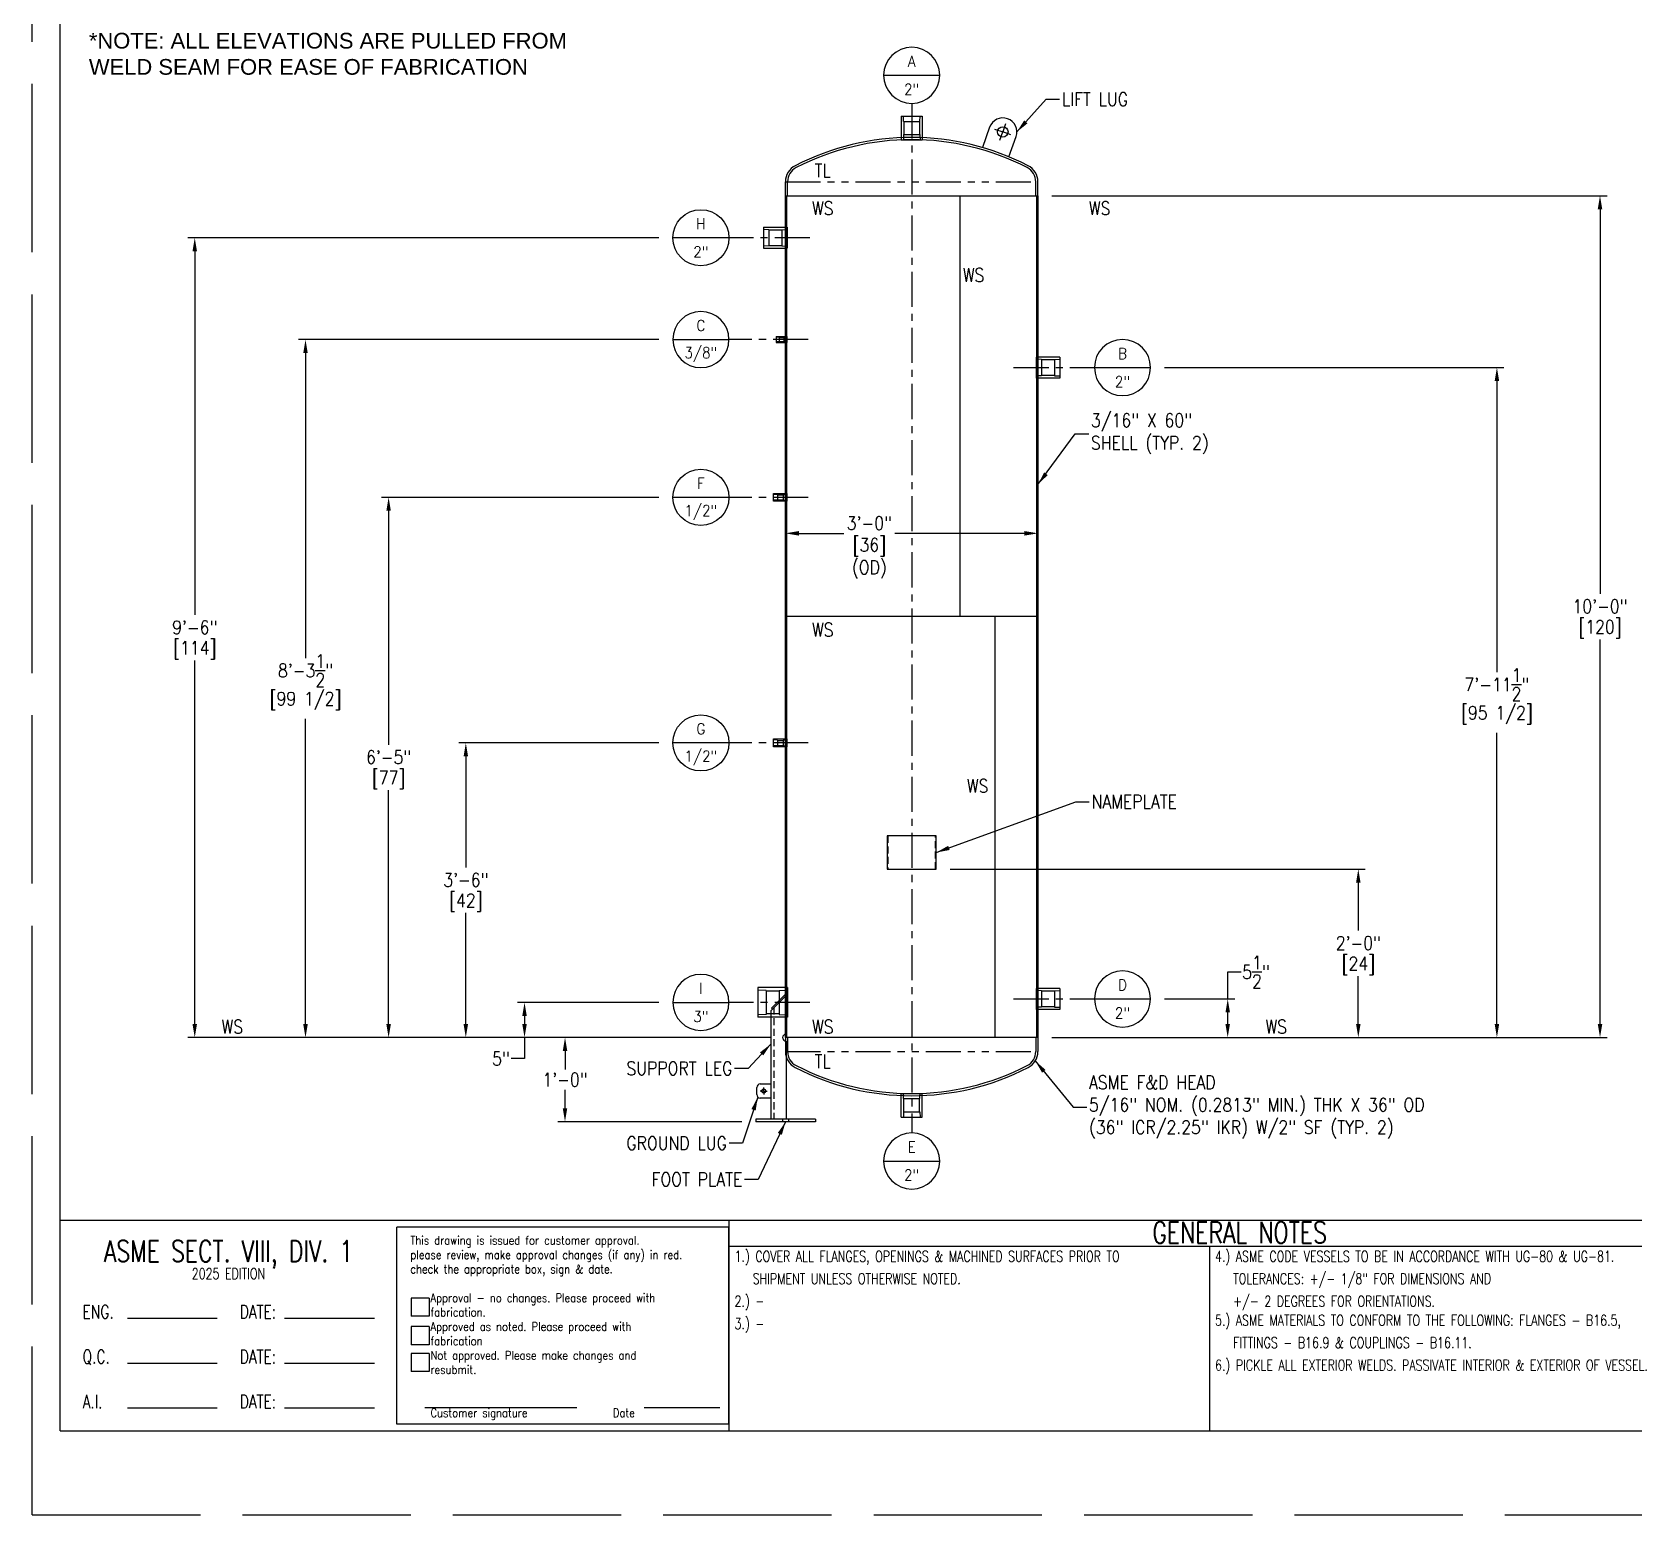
# Model space of a CAD drawing. Extents: x -69 to 372, y 12 to 357.
# Drawn here: x -12 to 216.4, y 12 to 223.4 of the extents above; entities that cross this region are included whole.
import ezdxf
from ezdxf.enums import TextEntityAlignment as Align

# ---------------------------------------------------------------- set-up
doc = ezdxf.new("R2010")
doc.units = 0
doc.header["$LTSCALE"] = 4
doc.header["$MEASUREMENT"] = 0
doc.header["$PDMODE"] = 33
doc.header["$PDSIZE"] = -0.5
for name, pattern in [('AM_ISO02W050', [7.5, 6, -1.5]), ('CENTER', [2, 1.25, -0.25, 0.25, -0.25]), ('HIDDEN', [0.375, 0.25, -0.125]), ('PHANTOM', [2.5, 1.25, -0.25, 0.25, -0.25, 0.25, -0.25])]:
    doc.linetypes.add(name, pattern=pattern)
doc.layers.get('0').update_dxf_attribs({"linetype": 'CONTINUOUS'})
doc.layers.get('Defpoints').update_dxf_attribs({"linetype": 'CONTINUOUS'})
for name, color, linetype in [('1-2-THRDCPLG', 14, 'CONTINUOUS'), ('2-THRDCPLG', 14, 'CONTINUOUS'), ('3-8-THRDCPLG', 14, 'CONTINUOUS'), ('3-THRDCPLG', 14, 'CONTINUOUS'), ('3X3X14', 15, 'CONTINUOUS'), ('ASME CHECK', 6, 'CONTINUOUS'), ('CENTER', 6, 'CENTER'), ('DIM', 1, 'CONTINUOUS'), ('EXTERNALS', 3, 'CONTINUOUS'), ('NAMEPLATE', 1, 'CONTINUOUS'), ('PHANTOM', 6, 'PHANTOM'), ('SHELL', 40, 'CONTINUOUS'), ('TEXT', 4, 'CONTINUOUS')]:
    doc.layers.add(name, color=color, linetype=linetype)
doc.styles.add('ROMANS', font='ROMANS.shx', dxfattribs={"width": 0.85, "height": 1.92})
doc.styles.get("Standard").update_dxf_attribs({"font": 'sanss___.ttf'})
doc.dimstyles.get("Standard").update_dxf_attribs({"dimtxt": 0.18, "dimasz": 0.18, "dimexe": 0.18, "dimexo": 0.0625, "dimgap": 0.09, "dimtad": 0, "dimtih": 1, "dimtoh": 1, "dimdec": 4, "dimzin": 0, "dimdsep": 46, "dimtxsty": 'Standard', "dimcen": 0.09, "dimadec": 0, "dimazin": 0, "dimtfac": 1, "dimtdec": 4, "dimtofl": 0, "dimtmove": 0, "dimatfit": 3, "dimfxl": 1, "dimtolj": 1, "dimtzin": 0, "dimarcsym": 0})

# ---------------------------------------------------------------- blocks, each defined once
blk = doc.blocks.new('A$C54684A94')
for p, q in [((0, 0), (0, 1.756)), ((2.96, 1.756), (0, 1.756)), ((2.96, 0), (2.96, 1.756)), ((0.128, 1.123), (0.128, 0.961)), ((0.29, 1.123), (0.128, 1.123)), ((0.29, 1.123), (0.29, 0.961)), ((0.29, 0.961), (0.128, 0.961)), ((0.29, 0.87), (0.128, 0.87)), ((0.128, 0.87), (0.128, 0.708)), ((0.29, 0.87), (0.29, 0.708)), ((0.29, 0.708), (0.128, 0.708)), ((0.128, 0.631), (0.128, 0.469)), ((0.29, 0.631), (0.128, 0.631)), ((0.29, 0.631), (0.29, 0.469)), ((0.29, 0.469), (0.128, 0.469)), ((1.605, 0.144), (0.25, 0.144)), ((2.88, 0.144), (2.203, 0.144)), ((2.96, 0), (0, 0))]:
    blk.add_line(p, q)
at = {"insert": (0.121, 1.676), "char_height": 0.0768, "width": 2.98591, "attachment_point": 1, "style": 'ROMANS'}
blk.add_mtext('This drawing is issued for customer approval.\\Pplease review, make approval changes (if any) in red.\\Pcheck the appropriate box, sign & date.\\P\\P    Approval - no changes. Please proceed with           \\P    fabrication.\\P    Approved as noted. P{\\Fromans.shx|c1;lease proceed with} \\P    fabrication\\P    Not approved. Please make changes and\\P    resubmit.\\P\\P\\P    Customer signature                 Date', dxfattribs=at)
blk = doc.blocks.new('A$C96bdfd64')
at = {"layer": '2-THRDCPLG'}
for p, q in [((-1.5, 3.38), (1.5, 3.38)), ((-1.5, 3.38), (-1.5, 0)), ((-1.16, 2.62), (-1.19, 3.38)), ((-1.16, 2.62), (1.16, 2.62)), ((-1.12, 2.62), (-1.12, 0.76)), ((1.12, 2.62), (1.12, 0.76)), ((1.16, 2.62), (1.19, 3.38)), ((1.5, 3.38), (1.5, 0)), ((-1.5, 0), (1.5, 0)), ((-1.16, 0.76), (-1.19, 0)), ((-1.16, 0.76), (1.16, 0.76)), ((1.16, 0.76), (1.19, 0))]:
    blk.add_line(p, q, dxfattribs=at)
blk = doc.blocks.new('A$Cd45d418a')
at = {"layer": 'EXTERNALS'}
blk.add_blockref('A$C96bdfd64', (0, -0.25), dxfattribs=at)
blk = doc.blocks.new('A$C43c1fe9b')
at = {"layer": '3-8-THRDCPLG'}
for p, q in [((1.5, 0.44), (0, 0.44)), ((0, 0.44), (0, -0.44)), ((0.41, 0.32), (0, 0.34)), ((0.41, 0.32), (0.41, -0.32)), ((1.09, 0.29), (0.41, 0.29)), ((1.09, 0.32), (1.5, 0.34)), ((1.09, 0.32), (1.09, -0.32)), ((1.5, 0.44), (1.5, -0.44)), ((0.41, -0.32), (0, -0.34)), ((1.5, -0.44), (0, -0.44)), ((1.09, -0.29), (0.41, -0.29)), ((1.09, -0.32), (1.5, -0.34))]:
    blk.add_line(p, q, dxfattribs=at)
blk = doc.blocks.new('A$C4a4402dd')
at = {"layer": 'EXTERNALS'}
blk.add_blockref('A$C43c1fe9b', (-0.19, 0), dxfattribs=at)
blk = doc.blocks.new('Nozzle Callout')
blk.add_line((0.25, 0), (-0.25, 0))
blk.add_circle((0, 0), 0.25)
at = {"style": 'ROMANS', "width": 0.9}
for tag, p in [('NZ-ID', (0, 0.125)), ('NZ-SZ', (0, -0.125))]:
    blk.add_attdef(tag, text='', height=0.0975, dxfattribs=at).set_placement(p, align=Align.MIDDLE)
blk = doc.blocks.new('A$C59e5502c')
at = {"layer": '1-2-THRDCPLG'}
for p, q in [((-1.88, 0.56), (0, 0.56)), ((-1.88, -0.56), (-1.88, 0.56)), ((-1.34, 0.4), (-1.88, 0.42)), ((-1.34, 0.4), (-1.34, -0.4)), ((-1.34, 0.35), (-0.53, 0.35)), ((-0.53, 0.4), (0, 0.42)), ((-0.53, 0.4), (-0.53, -0.4)), ((0, 0.56), (0, -0.56)), ((-1.34, -0.4), (-1.88, -0.42)), ((0, -0.56), (-1.88, -0.56)), ((-1.34, -0.35), (-0.53, -0.35)), ((-0.53, -0.4), (0, -0.42))]:
    blk.add_line(p, q, dxfattribs=at)
blk = doc.blocks.new('A$C5536c98b')
at = {"layer": 'EXTERNALS', "rotation": 315}
blk.add_blockref('A$C59e5502c', (0.14, -0.14), dxfattribs=at)
blk = doc.blocks.new('A$C0314d309')
at = {"layer": '3-THRDCPLG'}
for p, q in [((-2.12, 0), (2.12, 0)), ((-2.12, 0), (-2.12, -4.25)), ((-1.71, -1.2), (-1.75, 0)), ((1.71, -1.2), (1.75, 0)), ((2.12, 0), (2.12, -4.25)), ((-1.71, -1.2), (1.71, -1.2)), ((-1.62, -1.2), (-1.62, -3.05)), ((1.62, -1.2), (1.62, -3.05)), ((-2.12, -4.25), (2.12, -4.25)), ((-1.71, -3.05), (-1.75, -4.25)), ((-1.71, -3.05), (1.71, -3.05)), ((1.71, -3.05), (1.75, -4.25))]:
    blk.add_line(p, q, dxfattribs=at)
blk = doc.blocks.new('A$Cf55a7247')
at = {"layer": 'EXTERNALS'}
blk.add_blockref('A$C0314d309', (0, 0.31), dxfattribs=at)
blk = doc.blocks.new('*D99')
at = {"layer": 'Defpoints', "color": 0, "transparency": 16777216}
for p in [(131.42, 200.06), (131.42, 80.06), (211.56, 80.06)]:
    blk.add_point(p, dxfattribs=at)
at = {"layer": 'DIM', "color": 0, "lineweight": -2, "transparency": 16777216}
for p, q in [((133.42, 200.06), (212.56, 200.06)), ((211.56, 198.14), (211.56, 143.3)), ((211.56, 81.98), (211.56, 136.81)), ((133.42, 80.06), (212.56, 80.06))]:
    blk.add_line(p, q, dxfattribs=at)
at = {"layer": 'DIM', "color": 0, "transparency": 16777216}
for points in [[(211.24, 198.14), (211.88, 198.14), (211.56, 200.06)], [(211.24, 81.98), (211.88, 81.98), (211.56, 80.06)]]:
    blk.add_solid(points, dxfattribs=at)
at = {"layer": 'DIM', "color": 0, "transparency": 16777216, "char_height": 1.92, "attachment_point": 5, "style": 'ROMANS'}
for s, insert in [('\\A1;10\'-0"', (211.56, 141.52)), ('\\A1;[120]', (211.56, 138.28))]:
    blk.add_mtext(s, dxfattribs=dict(at, insert=insert))
blk = doc.blocks.new('*D100')
at = {"layer": 'Defpoints', "color": 0, "transparency": 16777216}
for p in [(147.48, 85.56), (131.42, 80.06), (158.48, 80.06)]:
    blk.add_point(p, dxfattribs=at)
at = {"layer": 'DIM', "color": 0, "lineweight": -2, "transparency": 16777216}
for p, q in [((158.48, 85.56), (158.48, 89.4)), ((158.48, 89.4), (160.4, 89.4)), ((149.48, 85.56), (159.48, 85.56)), ((158.48, 81.98), (158.48, 83.64)), ((133.42, 80.06), (159.48, 80.06))]:
    blk.add_line(p, q, dxfattribs=at)
at = {"layer": 'DIM', "color": 0, "transparency": 16777216}
for points in [[(158.16, 83.64), (158.8, 83.64), (158.48, 85.56)], [(158.16, 81.98), (158.8, 81.98), (158.48, 80.06)]]:
    blk.add_solid(points, dxfattribs=at)
at = {"layer": 'DIM', "color": 0, "transparency": 16777216, "insert": (162.5, 89.4), "char_height": 1.92, "attachment_point": 5, "style": 'ROMANS'}
blk.add_mtext('\\A1;5{\\H1x;\\S1/2;}"', dxfattribs=at)
blk = doc.blocks.new('*D101')
at = {"layer": 'Defpoints', "color": 0, "transparency": 16777216}
for p in [(147.48, 175.56), (131.42, 80.06), (196.86, 80.06)]:
    blk.add_point(p, dxfattribs=at)
at = {"layer": 'DIM', "color": 0, "lineweight": -2, "transparency": 16777216}
for p, q in [((149.48, 175.56), (197.86, 175.56)), ((196.86, 173.64), (196.86, 132.15)), ((196.86, 81.98), (196.86, 123.47)), ((133.42, 80.06), (197.86, 80.06))]:
    blk.add_line(p, q, dxfattribs=at)
at = {"layer": 'DIM', "color": 0, "transparency": 16777216}
for points in [[(196.54, 173.64), (197.18, 173.64), (196.86, 175.56)], [(196.54, 81.98), (197.18, 81.98), (196.86, 80.06)]]:
    blk.add_solid(points, dxfattribs=at)
at = {"layer": 'DIM', "color": 0, "transparency": 16777216, "char_height": 1.92, "attachment_point": 5, "style": 'ROMANS'}
for s, insert in [('\\A1;7\'-11{\\H1x;\\S1/2;}"', (196.86, 130.37)), ('\\A1;[95 1/2]', (196.86, 126.03))]:
    blk.add_mtext(s, dxfattribs=dict(at, insert=insert))
blk = doc.blocks.new('*D102')
at = {"layer": 'Defpoints', "color": 0, "transparency": 16777216}
for p in [(63.99, 80.06), (95.42, 80.06), (91.21, 68.06)]:
    blk.add_point(p, dxfattribs=at)
at = {"layer": 'DIM', "color": 0, "lineweight": -2, "transparency": 16777216}
for p, q in [((93.42, 80.06), (62.99, 80.06)), ((63.99, 78.14), (63.99, 75.52)), ((63.99, 69.98), (63.99, 72.6)), ((89.21, 68.06), (62.99, 68.06))]:
    blk.add_line(p, q, dxfattribs=at)
at = {"layer": 'DIM', "color": 0, "transparency": 16777216}
for points in [[(63.67, 78.14), (64.31, 78.14), (63.99, 80.06)], [(63.67, 69.98), (64.31, 69.98), (63.99, 68.06)]]:
    blk.add_solid(points, dxfattribs=at)
at = {"layer": 'DIM', "color": 0, "transparency": 16777216, "insert": (63.99, 74.06), "char_height": 1.92, "attachment_point": 5, "style": 'ROMANS'}
blk.add_mtext('\\A1;1\'-0"', dxfattribs=at)
blk = doc.blocks.new('*D103')
at = {"layer": 'Defpoints', "color": 0, "transparency": 16777216}
for p in [(58.22, 85.06), (79.36, 85.06), (95.42, 80.06)]:
    blk.add_point(p, dxfattribs=at)
at = {"layer": 'DIM', "color": 0, "lineweight": -2, "transparency": 16777216}
for p, q in [((77.36, 85.06), (57.22, 85.06)), ((58.22, 83.14), (58.22, 81.98)), ((93.42, 80.06), (57.22, 80.06)), ((58.22, 80.06), (58.22, 77.05)), ((58.22, 77.05), (56.3, 77.05))]:
    blk.add_line(p, q, dxfattribs=at)
at = {"layer": 'DIM', "color": 0, "transparency": 16777216}
for points in [[(57.9, 83.14), (58.54, 83.14), (58.22, 85.06)], [(57.9, 81.98), (58.54, 81.98), (58.22, 80.06)]]:
    blk.add_solid(points, dxfattribs=at)
at = {"layer": 'DIM', "color": 0, "transparency": 16777216, "insert": (54.86, 77.05), "char_height": 1.92, "attachment_point": 5, "style": 'ROMANS'}
blk.add_mtext('\\A1;5"', dxfattribs=at)
blk = doc.blocks.new('*D104')
at = {"layer": 'Defpoints', "color": 0, "transparency": 16777216}
for p in [(49.85, 122.06), (79.36, 122.06), (95.42, 80.06)]:
    blk.add_point(p, dxfattribs=at)
at = {"layer": 'DIM', "color": 0, "lineweight": -2, "transparency": 16777216}
for p, q in [((77.36, 122.06), (48.85, 122.06)), ((49.85, 120.14), (49.85, 104.3)), ((49.85, 81.98), (49.85, 97.81)), ((93.42, 80.06), (48.85, 80.06))]:
    blk.add_line(p, q, dxfattribs=at)
at = {"layer": 'DIM', "color": 0, "transparency": 16777216}
for points in [[(49.53, 120.14), (50.17, 120.14), (49.85, 122.06)], [(49.53, 81.98), (50.17, 81.98), (49.85, 80.06)]]:
    blk.add_solid(points, dxfattribs=at)
at = {"layer": 'DIM', "color": 0, "transparency": 16777216, "char_height": 1.92, "attachment_point": 5, "style": 'ROMANS'}
for s, insert in [('\\A1;3\'-6"', (49.85, 102.52)), ('\\A1;[42]', (49.85, 99.28))]:
    blk.add_mtext(s, dxfattribs=dict(at, insert=insert))
blk = doc.blocks.new('*D105')
at = {"layer": 'Defpoints', "color": 0, "transparency": 16777216}
for p in [(79.36, 157.06), (38.84, 80.06), (95.42, 80.06)]:
    blk.add_point(p, dxfattribs=at)
at = {"layer": 'DIM', "color": 0, "lineweight": -2, "transparency": 16777216}
for p, q in [((77.36, 157.06), (37.84, 157.06)), ((38.84, 155.14), (38.84, 121.8)), ((38.84, 81.98), (38.84, 115.31)), ((93.42, 80.06), (37.84, 80.06))]:
    blk.add_line(p, q, dxfattribs=at)
at = {"layer": 'DIM', "color": 0, "transparency": 16777216}
for points in [[(38.52, 155.14), (39.16, 155.14), (38.84, 157.06)], [(38.52, 81.98), (39.16, 81.98), (38.84, 80.06)]]:
    blk.add_solid(points, dxfattribs=at)
at = {"layer": 'DIM', "color": 0, "transparency": 16777216, "char_height": 1.92, "attachment_point": 5, "style": 'ROMANS'}
for s, insert in [('\\A1;6\'-5"', (38.84, 120.02)), ('\\A1;[77]', (38.84, 116.78))]:
    blk.add_mtext(s, dxfattribs=dict(at, insert=insert))
blk = doc.blocks.new('*D106')
at = {"layer": 'Defpoints', "color": 0, "transparency": 16777216}
for p in [(79.36, 179.56), (26.99, 80.06), (95.42, 80.06)]:
    blk.add_point(p, dxfattribs=at)
at = {"layer": 'DIM', "color": 0, "lineweight": -2, "transparency": 16777216}
for p, q in [((77.36, 179.56), (25.99, 179.56)), ((26.99, 177.64), (26.99, 134.15)), ((26.99, 81.98), (26.99, 125.47)), ((93.42, 80.06), (25.99, 80.06))]:
    blk.add_line(p, q, dxfattribs=at)
at = {"layer": 'DIM', "color": 0, "transparency": 16777216}
for points in [[(26.67, 177.64), (27.31, 177.64), (26.99, 179.56)], [(26.67, 81.98), (27.31, 81.98), (26.99, 80.06)]]:
    blk.add_solid(points, dxfattribs=at)
at = {"layer": 'DIM', "color": 0, "transparency": 16777216, "char_height": 1.92, "attachment_point": 5, "style": 'ROMANS'}
for s, insert in [('\\A1;8\'-3{\\H1x;\\S1/2;}"', (26.99, 132.37)), ('\\A1;[99 1/2]', (26.99, 128.03))]:
    blk.add_mtext(s, dxfattribs=dict(at, insert=insert))
blk = doc.blocks.new('*D107')
at = {"layer": 'Defpoints', "color": 0, "transparency": 16777216}
for p in [(79.36, 194.06), (11.2, 80.06), (95.42, 80.06)]:
    blk.add_point(p, dxfattribs=at)
at = {"layer": 'DIM', "color": 0, "lineweight": -2, "transparency": 16777216}
for p, q in [((77.36, 194.06), (10.2, 194.06)), ((11.2, 192.14), (11.2, 140.3)), ((11.2, 81.98), (11.2, 133.81)), ((93.42, 80.06), (10.2, 80.06))]:
    blk.add_line(p, q, dxfattribs=at)
at = {"layer": 'DIM', "color": 0, "transparency": 16777216}
for points in [[(10.88, 192.14), (11.52, 192.14), (11.2, 194.06)], [(10.88, 81.98), (11.52, 81.98), (11.2, 80.06)]]:
    blk.add_solid(points, dxfattribs=at)
at = {"layer": 'DIM', "color": 0, "transparency": 16777216, "char_height": 1.92, "attachment_point": 5, "style": 'ROMANS'}
for s, insert in [('\\A1;9\'-6"', (11.2, 138.52)), ('\\A1;[114]', (11.2, 135.28))]:
    blk.add_mtext(s, dxfattribs=dict(at, insert=insert))
blk = doc.blocks.new('*D110')
at = {"layer": 'Defpoints', "color": 0, "transparency": 16777216}
for p in [(116.92, 104.06), (131.42, 80.06), (177.1, 80.06)]:
    blk.add_point(p, dxfattribs=at)
at = {"layer": 'DIM', "color": 0, "lineweight": -2, "transparency": 16777216}
for p, q in [((118.92, 104.06), (178.1, 104.06)), ((177.1, 102.14), (177.1, 95.3)), ((177.1, 81.98), (177.1, 88.81)), ((133.42, 80.06), (178.1, 80.06))]:
    blk.add_line(p, q, dxfattribs=at)
at = {"layer": 'DIM', "color": 0, "transparency": 16777216}
for points in [[(176.78, 102.14), (177.42, 102.14), (177.1, 104.06)], [(176.78, 81.98), (177.42, 81.98), (177.1, 80.06)]]:
    blk.add_solid(points, dxfattribs=at)
at = {"layer": 'DIM', "color": 0, "transparency": 16777216, "char_height": 1.92, "attachment_point": 5, "style": 'ROMANS'}
for s, insert in [('\\A1;2\'-0"', (177.1, 93.52)), ('\\A1;[24]', (177.1, 90.28))]:
    blk.add_mtext(s, dxfattribs=dict(at, insert=insert))
blk = doc.blocks.new('*D111')
at = {"layer": 'Defpoints', "color": 0, "transparency": 16777216}
for p in [(131.42, 151.93), (95.42, 140.06), (131.42, 140.06)]:
    blk.add_point(p, dxfattribs=at)
at = {"layer": 'DIM', "color": 0, "lineweight": -2, "transparency": 16777216}
for p, q in [((95.42, 142.06), (95.42, 152.93)), ((97.34, 151.93), (103.75, 151.93)), ((129.5, 151.93), (111, 151.93)), ((131.42, 142.06), (131.42, 152.93))]:
    blk.add_line(p, q, dxfattribs=at)
at = {"layer": 'DIM', "color": 0, "transparency": 16777216}
for points in [[(97.34, 152.25), (97.34, 151.61), (95.42, 151.93)], [(129.5, 152.25), (129.5, 151.61), (131.42, 151.93)]]:
    blk.add_solid(points, dxfattribs=at)
at = {"layer": 'DIM', "color": 0, "transparency": 16777216, "char_height": 1.92, "attachment_point": 5, "style": 'ROMANS'}
for s, insert in [('\\A1;3\'-0"', (107.38, 153.39)), ('\\A1;[36]\\P(OD)', (107.38, 148.37))]:
    blk.add_mtext(s, dxfattribs=dict(at, insert=insert))

msp = doc.modelspace()

# ---------------------------------------------------------------- linework, layer by layer
for p, q in [((-7.99419, 24), (-7.99419, 296)), ((241.60581, 53.9744), (-7.99419, 53.9744)), ((87.36581, 53.9744), (87.36581, 24)), ((241.60581, 50.28811), (87.36581, 50.28811)), ((155.87777, 50.28811), (155.87777, 26.71371)), ((155.87777, 50.28811), (155.87777, 24)), ((-7.99419, 24), (367.99419, 24))]:
    msp.add_line(p, q)
at = {"layer": '2-THRDCPLG'}
for p, q in [((111.92026, 211.38935), (114.92026, 211.38935)), ((111.92026, 211.38935), (111.92026, 208.01435)), ((112.25633, 210.63235), (112.23276, 211.38935)), ((112.25633, 210.63235), (114.58419, 210.63235)), ((112.29526, 210.63235), (112.29526, 208.77135)), ((114.54526, 210.63235), (114.54526, 208.77135)), ((114.58419, 210.63235), (114.60776, 211.38935)), ((114.92026, 211.38935), (114.92026, 208.01435)), ((111.92026, 208.01435), (114.92026, 208.01435)), ((112.25633, 208.77135), (112.23276, 208.01435)), ((112.25633, 208.77135), (114.58419, 208.77135)), ((114.58419, 208.77135), (114.60776, 208.01435)), ((111.92026, 68.72668), (111.92026, 72.10168)), ((111.92026, 72.10168), (114.92026, 72.10168)), ((112.25633, 71.34468), (112.23276, 72.10168)), ((112.25633, 71.34468), (114.58419, 71.34468)), ((112.29526, 69.48368), (112.29526, 71.34468)), ((114.54526, 69.48368), (114.54526, 71.34468)), ((114.58419, 71.34468), (114.60776, 72.10168)), ((114.92026, 68.72668), (114.92026, 72.10168)), ((111.92026, 68.72668), (114.92026, 68.72668)), ((112.25633, 69.48368), (112.23276, 68.72668)), ((112.25633, 69.48368), (114.58419, 69.48368)), ((114.58419, 69.48368), (114.60776, 68.72668))]:
    msp.add_line(p, q, dxfattribs=at)
at = {"layer": '3X3X14'}
for p, q in [((95.52415, 86.05801), (93.3296, 83.86347)), ((95.52415, 86.05801), (95.52415, 80.55801)), ((93.3296, 83.86347), (93.3296, 68.43301)), ((95.52415, 79.55801), (95.52415, 68.43301))]:
    msp.add_line(p, q, dxfattribs=at)
at = {"layer": '3X3X14', "linetype": 'HIDDEN'}
msp.add_line((93.78671, 84.32058), (93.78671, 68.43301), dxfattribs=at)
at = {"layer": '3X3X14'}
msp.add_arc((95.52415, 80.05801), 0.5, 90, 270, dxfattribs=at)
at = {"layer": 'ASME CHECK'}
for p, q in [((14.40581, 40), (1.60581, 40)), ((36.80581, 40), (24.00581, 40)), ((14.40581, 33.6), (1.60581, 33.6)), ((36.80581, 33.6), (24.00581, 33.6)), ((14.40581, 27.2), (1.60581, 27.2)), ((36.80581, 27.2), (24.00581, 27.2))]:
    msp.add_line(p, q, dxfattribs=at)
at = {"layer": 'CENTER'}
for p, q in [((113.42026, 213.22627), (113.42026, 66.45234)), ((126.81815, 210.31046), (126.41165, 209.14947)), ((125.25066, 209.55598), (126.41165, 209.14947)), ((126.00515, 207.98849), (126.41165, 209.14947)), ((127.57264, 208.74297), (126.41165, 209.14947)), ((98.88436, 194.05801), (87.36211, 194.05801)), ((98.64872, 179.55801), (87.36211, 179.55801)), ((127.95615, 175.55801), (139.4784, 175.55801)), ((98.64872, 157.05801), (87.36211, 157.05801)), ((98.64872, 122.05801), (87.36211, 122.05801)), ((98.88436, 85.05801), (87.36211, 85.05801)), ((127.95615, 85.55801), (139.4784, 85.55801)), ((92.3296, 72.43301), (91.82596, 72.43301)), ((92.3296, 72.43301), (92.3296, 72.93665)), ((92.3296, 72.43301), (92.83324, 72.43301)), ((92.3296, 72.43301), (92.3296, 71.92937))]:
    msp.add_line(p, q, dxfattribs=at)
at = {"layer": 'Defpoints', "linetype": 'AM_ISO02W050'}
for q in [(-12, 300), (372, 12)]:
    msp.add_line((-12, 12), q, dxfattribs=at)
at = {"layer": 'EXTERNALS'}
for p, q in [((124.52401, 209.8104), (123.5144, 206.92693)), ((127.28968, 205.60507), (128.29929, 208.48854)), ((95.39157, 86.1906), (93.42557, 84.22461)), ((95.39157, 86.1906), (95.52415, 86.05801)), ((93.55816, 84.09202), (93.42557, 84.22461)), ((91.8296, 73.43301), (93.3296, 73.43301)), ((93.3296, 73.43301), (93.3296, 71.43301)), ((91.3296, 71.93301), (91.3296, 72.93301)), ((93.3296, 71.43301), (91.8296, 71.43301)), ((99.69357, 68.43301), (91.20828, 68.43301)), ((91.20828, 68.43301), (91.20828, 68.05801)), ((99.69357, 68.05801), (91.20828, 68.05801)), ((94.98276, 68.43301), (94.98276, 68.05801)), ((95.85776, 68.43301), (95.85776, 68.05801)), ((99.69357, 68.43301), (99.69357, 68.05801))]:
    msp.add_line(p, q, dxfattribs=at)
for centre, radius in [((126.41165, 209.14947), 0.75), ((92.3296, 72.43301), 0.28125)]:
    msp.add_circle(centre, radius, dxfattribs=at)
for centre, radius, start, end in [((126.41165, 209.14947), 2, 340.7030157, 160.7030157), ((91.8296, 72.93301), 0.5, 90, 180), ((91.8296, 71.93301), 0.5, 180, 270)]:
    msp.add_arc(centre, radius, start, end, dxfattribs=at)
at = {"layer": 'NAMEPLATE'}
for p, q in [((116.92026, 108.80801), (109.92026, 108.80801)), ((109.92026, 108.80801), (109.92026, 104.05801)), ((116.92026, 104.05801), (116.92026, 108.80801)), ((109.92026, 104.05801), (116.92026, 104.05801))]:
    msp.add_line(p, q, dxfattribs=at)
at = {"layer": 'NAMEPLATE', "color": 2, "linetype": 'HIDDEN'}
for p, q in [((110.03986, 108.80801), (110.03986, 104.05801)), ((116.80066, 104.05801), (116.80066, 108.80801))]:
    msp.add_line(p, q, dxfattribs=at)
at = {"layer": 'PHANTOM'}
for p, q in [((95.42026, 202.05801), (131.42026, 202.05801)), ((95.42026, 78.05801), (131.42026, 78.05801))]:
    msp.add_line(p, q, dxfattribs=at)
at = {"layer": 'SHELL'}
for p, q in [((95.42026, 200.05801), (95.42026, 202.05801)), ((95.73276, 200.05801), (95.73276, 202.05801)), ((131.10776, 200.05801), (131.10776, 202.05801)), ((131.42026, 200.05801), (131.42026, 202.05801)), ((95.42026, 200.05801), (131.42026, 200.05801)), ((95.42026, 80.05801), (95.42026, 200.05801)), ((95.60776, 80.05801), (95.60776, 200.05801)), ((120.27686, 200.05801), (120.27686, 140.05801)), ((131.23276, 200.05801), (131.23276, 80.05801)), ((131.42026, 200.05801), (131.42026, 80.05801)), ((131.42026, 140.05801), (95.42026, 140.05801)), ((125.27686, 140.05801), (125.27686, 80.05801)), ((131.42026, 80.05801), (95.42026, 80.05801)), ((95.42026, 80.05801), (95.42026, 78.05801)), ((95.73276, 80.05801), (95.73276, 78.05801)), ((131.10776, 80.05801), (131.10776, 78.05801)), ((131.42026, 80.05801), (131.42026, 78.05801))]:
    msp.add_line(p, q, dxfattribs=at)
for centre, radius, start, end in [((113.42026, 172.04561), 36.3125, 62.7800616, 117.2199384), ((113.42026, 172.04561), 36, 62.7800616, 117.2199384), ((97.98276, 202.05805), 2.5625, 117.2199384, 180.0007226), ((97.98276, 202.05805), 2.25, 117.2199384, 180.000823), ((128.85776, 202.05805), 2.25, 359.999177, 62.7800616), ((128.85776, 202.05805), 2.5625, 359.9992774, 62.7800616), ((97.98276, 78.05798), 2.5625, 179.9992774, 242.7800616), ((97.98276, 78.05798), 2.25, 179.999177, 242.7800616), ((128.85776, 78.05798), 2.25, 297.2199384, 0.000823), ((128.85776, 78.05798), 2.5625, 297.2199384, 0.0007226), ((113.42026, 108.07041), 36.3125, 242.7800616, 297.2199384), ((113.42026, 108.07041), 36, 242.7800616, 297.2199384)]:
    msp.add_arc(centre, radius, start, end, dxfattribs=at)

# ---------------------------------------------------------------- block references
at = {"xscale": 16, "yscale": 16, "zscale": 16}
msp.add_blockref('A$C54684A94', (40.00581, 24.94261), dxfattribs=at)
at = {"layer": 'DIM'}
ref = msp.add_blockref('Nozzle Callout', (113.42026, 217.22627), dxfattribs=dict(at, xscale=-16, yscale=16, zscale=16))
ref.add_attrib('NZ-ID', 'A', dxfattribs={"layer": '0', "height": 1.56, "style": 'ROMANS', "width": 0.9}).set_placement((113.42026, 219.22627), align=Align.MIDDLE)
ref.add_attrib('NZ-SZ', '2"', dxfattribs={"layer": '0', "height": 1.56, "style": 'ROMANS', "width": 0.9}).set_placement((113.42026, 215.22627), align=Align.MIDDLE)
at = {"layer": 'DIM', "xscale": 16, "yscale": 16, "zscale": 16}
for p, values in [((83.36211, 194.05801), {'NZ-ID': 'H', 'NZ-SZ': '2"'}), ((83.36211, 157.05801), {'NZ-ID': 'F', 'NZ-SZ': '1/2"'}), ((83.36211, 122.05801), {'NZ-ID': 'G', 'NZ-SZ': '1/2"'})]:
    msp.add_blockref('Nozzle Callout', p, dxfattribs=at).add_auto_attribs(values)
at = {"layer": 'DIM'}
ref = msp.add_blockref('Nozzle Callout', (83.36211, 179.55801), dxfattribs=dict(at, xscale=-16, yscale=16, zscale=16))
ref.add_attrib('NZ-ID', 'C', dxfattribs={"layer": '0', "height": 1.56, "style": 'ROMANS', "width": 0.9}).set_placement((83.36211, 181.55801), align=Align.MIDDLE)
ref.add_attrib('NZ-SZ', '3/8"', dxfattribs={"layer": '0', "height": 1.56, "style": 'ROMANS', "width": 0.9}).set_placement((83.36211, 177.55801), align=Align.MIDDLE)
ref = msp.add_blockref('Nozzle Callout', (143.4784, 175.55801), dxfattribs=dict(at, xscale=-16, yscale=16, zscale=16))
ref.add_attrib('NZ-ID', 'B', dxfattribs={"layer": '0', "height": 1.56, "style": 'ROMANS', "width": 0.9}).set_placement((143.4784, 177.55801), align=Align.MIDDLE)
ref.add_attrib('NZ-SZ', '2"', dxfattribs={"layer": '0', "height": 1.56, "style": 'ROMANS', "width": 0.9}).set_placement((143.4784, 173.55801), align=Align.MIDDLE)
ref = msp.add_blockref('Nozzle Callout', (143.4784, 85.55801), dxfattribs=dict(at, xscale=-16, yscale=16, zscale=16))
ref.add_attrib('NZ-ID', 'D', dxfattribs={"layer": '0', "height": 1.56, "style": 'ROMANS', "width": 0.9}).set_placement((143.4784, 87.55801), align=Align.MIDDLE)
ref.add_attrib('NZ-SZ', '2"', dxfattribs={"layer": '0', "height": 1.56, "style": 'ROMANS', "width": 0.9}).set_placement((143.4784, 83.55801), align=Align.MIDDLE)
ref = msp.add_blockref('Nozzle Callout', (83.36211, 85.05801), dxfattribs=dict(at, xscale=-16, yscale=16, zscale=16))
ref.add_attrib('NZ-ID', 'I', dxfattribs={"layer": '0', "height": 1.56, "style": 'ROMANS', "width": 0.9}).set_placement((83.36211, 87.05801), align=Align.MIDDLE)
ref.add_attrib('NZ-SZ', '3"', dxfattribs={"layer": '0', "height": 1.56, "style": 'ROMANS', "width": 0.9}).set_placement((83.36211, 83.05801), align=Align.MIDDLE)
ref = msp.add_blockref('Nozzle Callout', (113.42026, 62.45234), dxfattribs=dict(at, xscale=-16, yscale=16, zscale=16))
ref.add_attrib('NZ-ID', 'E', dxfattribs={"layer": '0', "height": 1.56, "style": 'ROMANS', "width": 0.9}).set_placement((113.42026, 64.45234), align=Align.MIDDLE)
ref.add_attrib('NZ-SZ', '2"', dxfattribs={"layer": '0', "height": 1.56, "style": 'ROMANS', "width": 0.9}).set_placement((113.42026, 60.45234), align=Align.MIDDLE)
at = {"layer": 'EXTERNALS', "xscale": -1, "rotation": 90}
msp.add_blockref('A$Cd45d418a', (95.42026, 194.05801), dxfattribs=at)
at = {"layer": 'EXTERNALS', "xscale": -1}
msp.add_blockref('A$C4a4402dd', (95.42026, 179.55801), dxfattribs=at)
at = {"layer": 'EXTERNALS'}
for name, p, rotation in [('A$Cd45d418a', (131.42026, 175.55801), 270), ('A$C5536c98b', (95.42026, 157.05801), 45.00000000000102), ('A$C5536c98b', (95.42026, 122.05801), 45.00000000000102), ('A$Cf55a7247', (95.42026, 85.05801), 270), ('A$Cd45d418a', (131.42026, 85.55801), 270)]:
    msp.add_blockref(name, p, dxfattribs=dict(at, rotation=rotation))

# ---------------------------------------------------------------- texts
at = {"layer": 'ASME CHECK', "style": 'ROMANS', "width": 0.75}
for s, height, p in [('ASME SECT. VIII, DIV. 1', 3.072, (16.00581, 49.6)), ('2025 EDITION', 1.536, (16.00581, 46.4))]:
    msp.add_text(s, height=height, dxfattribs=at).set_placement(p, align=Align.MIDDLE_CENTER)
for s, p in [('ENG.', (-4.79419, 40.96)), ('DATE:', (17.60581, 40.96)), ('Q.C.', (-4.79419, 34.56)), ('DATE:', (17.60581, 34.56)), ('A.I.', (-4.79419, 28.16)), ('DATE:', (17.60581, 28.16))]:
    msp.add_text(s, height=1.92, dxfattribs=at).set_placement(p, align=Align.MIDDLE_LEFT)
at = {"layer": 'DIM', "style": 'ROMANS', "width": 0.85}
for s, p in [('TL', (100.73424, 203.65394)), ('WS', (100.73424, 198.2853)), ('WS', (140.21687, 198.2853)), ('WS', (122.23914, 188.76572)), ('WS', (100.73424, 138.19985)), ('WS', (122.82351, 115.93084)), ('WS', (16.54797, 81.60557)), ('WS', (100.73424, 81.60557)), ('WS', (165.39425, 81.60557)), ('TL', (100.73424, 76.66952))]:
    msp.add_text(s, height=1.92, dxfattribs=at).set_placement(p, align=Align.MIDDLE_CENTER)
at = {"layer": 'DIM', "char_height": 1.92, "style": 'ROMANS'}
for s, insert, attachment_point in [('LIFT LUG', (134.82613, 213.80824), 4), ('3/16" X 60"\\PSHELL (TYP. 2)', (138.98123, 166.1204), 4), ('NAMEPLATE', (139.06816, 113.67778), 4), ('SUPPORT LEG', (87.85633, 75.65495), 6), ('ASME F&D HEAD\\P5/16" NOM. (0.2813" MIN.) THK X 36" OD\\P(36" ICR/2.25" IKR) W/2" SF (TYP. 2)', (138.69853, 70.15122), 4), ('GROUND LUG', (87.07405, 64.99746), 6), ('FOOT PLATE', (89.27217, 59.83759), 6)]:
    msp.add_mtext(s, dxfattribs=dict(at, insert=insert, attachment_point=attachment_point))
at = {"layer": 'TEXT', "style": 'ROMANS', "width": 0.75}
msp.add_text('GENERAL NOTES', height=3.072, dxfattribs=at).set_placement((160.16581, 52.25706), align=Align.MIDDLE_CENTER)
for s, p in [('1.) COVER ALL FLANGES, OPENINGS & MACHINED SURFACES PRIOR TO', (88.16581, 48.86966)), ('4.) ASME CODE VESSELS TO BE IN ACCORDANCE WITH UG-80 & UG-81.', (156.67777, 48.86966)), ('   SHIPMENT UNLESS OTHERWISE NOTED.', (88.16581, 45.66966)), ('   TOLERANCES: +/- 1/8" FOR DIMENSIONS AND', (156.67777, 45.66966)), ('2.) -', (88.16581, 42.46966)), ('   +/- 2 DEGREES FOR ORIENTATIONS.', (156.67777, 42.46966)), ('3.) -', (88.16581, 39.26966)), ('5.) ASME MATERIALS TO CONFORM TO THE FOLLOWING: FLANGES - B16.5,', (156.67777, 39.7552)), ('   FITTINGS - B16.9 & COUPLINGS - B16.11.', (156.67777, 36.5552)), ('6.) PICKLE ALL EXTERIOR WELDS. PASSIVATE INTERIOR & EXTERIOR OF VESSEL.', (156.67777, 33.3552))]:
    msp.add_text(s, height=1.536, dxfattribs=at).set_placement(p, align=Align.MIDDLE_LEFT)
at = {"layer": 'TEXT', "insert": (-3.89874, 223.27665), "char_height": 2.24, "width": 2749.5134525, "attachment_point": 1}
msp.add_mtext('*NOTE: ALL ELEVATIONS ARE PULLED FROM \\PWELD SEAM FOR EASE OF FABRICATION', dxfattribs=at)

# ---------------------------------------------------------------- dimensions: what is measured, and where the dimension line sits
at = {"layer": 'DIM'}
for base, p1, p2, picture, middle in [((211.56112, 80.05801), (131.42026, 200.05801), (131.42026, 80.05801), '*D99', (211.56112, 140.05801)), ((11.19817, 80.05801), (79.36211, 194.05801), (95.42026, 80.05801), '*D107', (11.19817, 137.05801)), ((26.99241, 80.05801), (79.36211, 179.55801), (95.42026, 80.05801), '*D106', (26.99241, 129.80801)), ((196.85809, 80.05801), (147.4784, 175.55801), (131.42026, 80.05801), '*D101', (196.85809, 127.80801)), ((38.83809, 80.05801), (79.36211, 157.05801), (95.42026, 80.05801), '*D105', (38.83809, 118.55801)), ((49.85249, 122.05801), (95.42026, 80.05801), (79.36211, 122.05801), '*D104', (49.85249, 101.05801)), ((158.47747, 80.05801), (147.4784, 85.55801), (131.42026, 80.05801), '*D100', (162.5049, 89.39801)), ((58.22213, 85.05801), (95.42026, 80.05801), (79.36211, 85.05801), '*D103', (54.85527, 77.05277))]:
    dim = msp.add_linear_dim(base=base, p1=p1, p2=p2, angle=90, dimstyle='Standard', override={"dimscale": 16, "dimtxt": 1.92, "dimasz": 0.12, "dimexe": 0.0625, "dimexo": 0.125, "dimgap": 0.02, "dimzin": 3, "dimlunit": 4, "dimpost": '\\X', "dimtxsty": 'ROMANS', "dimcen": 0}, dxfattribs=at)
    dim.commit()
    dim.dimension.update_dxf_attribs({"geometry": picture, "text_midpoint": middle, "dimtype": 160})
dim = msp.add_linear_dim(base=(131.42026, 151.93139), p1=(95.42026, 140.05801), p2=(131.42026, 140.05801), text='<>\\P(OD)', dimstyle='Standard', override={"dimscale": 16, "dimtxt": 1.92, "dimasz": 0.12, "dimexe": 0.0625, "dimexo": 0.125, "dimgap": 0.02, "dimzin": 3, "dimlunit": 4, "dimpost": '\\X', "dimtxsty": 'ROMANS', "dimcen": 0}, dxfattribs=at)
dim.commit()
dim.dimension.update_dxf_attribs({"geometry": '*D111', "text_midpoint": (107.37528, 151.93139), "dimtype": 160})
for base, p1, p2, picture, middle in [((177.09936, 80.05801), (116.92026, 104.05801), (131.42026, 80.05801), '*D110', (177.09936, 92.05801)), ((63.99135, 80.05801), (91.20828, 68.05801), (95.42026, 80.05801), '*D102', (63.99135, 74.05801))]:
    dim = msp.add_linear_dim(base=base, p1=p1, p2=p2, angle=90, dimstyle='Standard', override={"dimscale": 16, "dimtxt": 1.92, "dimasz": 0.12, "dimexe": 0.0625, "dimexo": 0.125, "dimgap": 0.02, "dimzin": 3, "dimlunit": 4, "dimpost": '\\X', "dimtxsty": 'ROMANS', "dimcen": 0}, dxfattribs=at)
    dim.commit()
    dim.dimension.update_dxf_attribs({"geometry": picture, "text_midpoint": middle})

# ---------------------------------------------------------------- leaders
at = {"layer": 'DIM', "annotation_type": 0, "has_hookline": 1}
for points, hookline_direction, text_width in [([(128.41165, 209.14947), (132.58613, 213.80824), (134.50613, 213.80824)], 0, 10.336), ([(131.42026, 158.87943), (136.74123, 166.1204), (138.66123, 166.1204)], 0, 18.88457), ([(116.92026, 106.43301), (136.82816, 113.67778), (138.74816, 113.67778)], 0, 13.056), ([(93.3296, 79.12141), (90.09633, 75.65495), (88.17633, 75.65495)], 1, 16.70857), ([(131.04522, 76.72329), (136.45853, 70.15122), (138.37853, 70.15122)], 0, 54.944), ([(91.47605, 71.57946), (89.31405, 64.99746), (87.39405, 64.99746)], 1, 15.85371), ([(95.45092, 68.05801), (91.51217, 59.83759), (89.59217, 59.83759)], 1, 14.29943)]:
    msp.add_leader(points, dimstyle='Standard', override={"dimscale": 16, "dimtxt": 1.92, "dimasz": 0.12, "dimexe": 0.0625, "dimexo": 0.125, "dimgap": 0.02, "dimzin": 3, "dimlunit": 4, "dimpost": '\\X', "dimtxsty": 'ROMANS', "dimcen": 0}, dxfattribs=dict(at, hookline_direction=hookline_direction, text_width=text_width))

doc.saveas('drawing.dxf')
